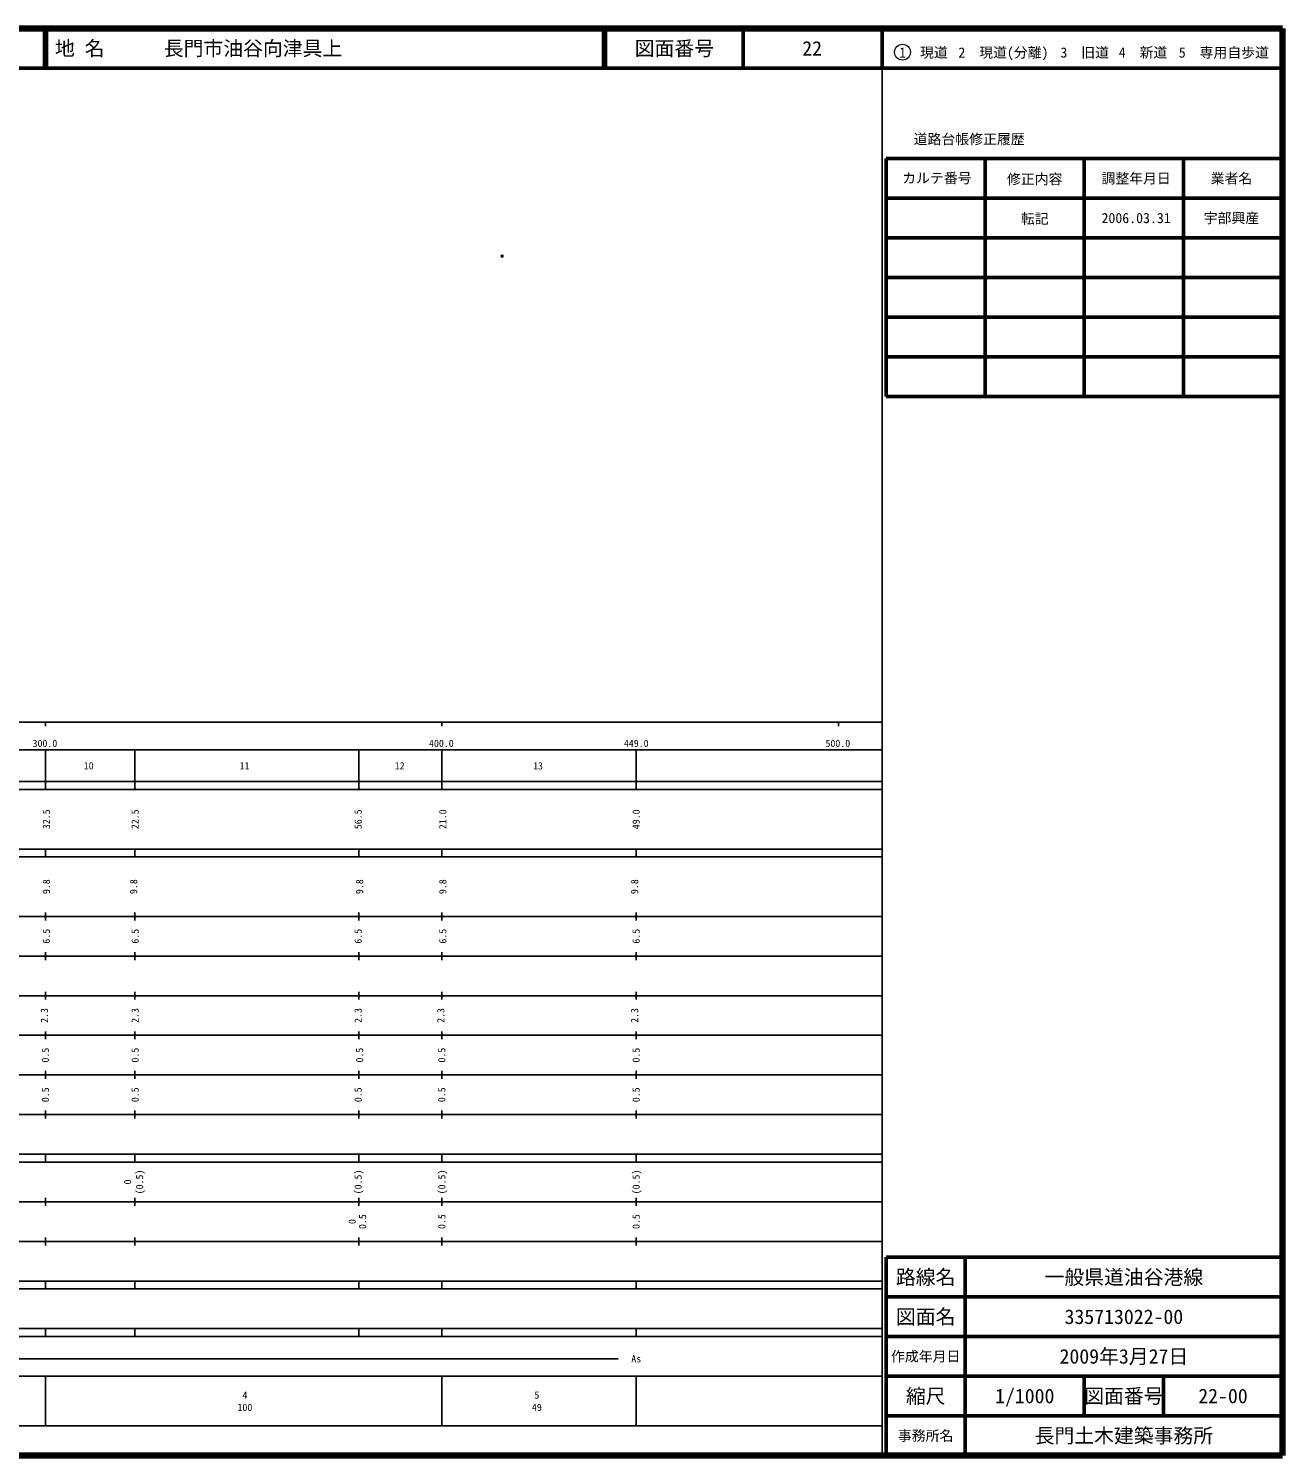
# Model space of a CAD drawing. Units: millimetres on the paper. Extents: x 40 to 680, y 20 to 380.
# Drawn here: x 363.7 to 680, y 20 to 380 of the extents above; entities that cross this region are included whole.
import ezdxf
from ezdxf.enums import TextEntityAlignment as Align

# ---------------------------------------------------------------- set-up
doc = ezdxf.new("R2010")
doc.units = ezdxf.units.MM
doc.header["$PDMODE"] = 32
doc.header["$PDSIZE"] = 0.5
doc.layers.add('M-OTRS', color=6, linetype='Continuous')
for name, color, linetype, lineweight in [('M-TTL', 2, 'Continuous', 140), ('M-TTL-BAND', 7, 'Continuous', 25), ('M-TTL-FRAM', 2, 'Continuous', 50), ('M-TTL-LINE', 7, 'Continuous', 50), ('M-TTL-TXT', 7, 'Continuous', 13)]:
    doc.layers.add(name, color=color, linetype=linetype, lineweight=lineweight)
doc.styles.add('ＭＳ ゴシック', font='')
doc.styles.get('ＭＳ ゴシック').set_extended_font_data('MS Gothic')

msp = doc.modelspace()

# ---------------------------------------------------------------- linework, layer by layer
at = {"layer": 'M-OTRS'}
msp.add_point((483.149, 322.595), dxfattribs=at)
at = {"layer": 'M-TTL'}
for p, q in [((680, 380), (40, 380)), ((680, 20), (680, 380)), ((40, 20), (680, 20))]:
    msp.add_line(p, q, dxfattribs=at)
at = {"layer": 'M-TTL-BAND'}
for p, q in [((579, 20), (579, 370)), ((40, 205), (579, 205)), ((368, 205), (368, 204)), ((468, 205), (468, 204)), ((568, 205), (568, 204)), ((68, 198), (579, 198)), ((368, 198), (368, 188)), ((390.5, 198), (390.5, 188)), ((447, 198), (447, 188)), ((468, 198), (468, 188)), ((517, 198), (517, 188)), ((40, 190), (579, 190)), ((40, 188), (579, 188)), ((40, 173), (579, 173)), ((368, 171), (368, 173)), ((390.5, 173), (390.5, 171)), ((447, 173), (447, 171)), ((468, 171), (468, 173)), ((517, 173), (517, 171)), ((40, 171), (579, 171)), ((40, 156), (579, 156)), ((368, 155), (368, 157)), ((390.5, 157), (390.5, 155)), ((447, 157), (447, 155)), ((468, 155), (468, 157)), ((517, 157), (517, 155)), ((46, 146), (579, 146)), ((368, 145), (368, 147)), ((390.5, 147), (390.5, 145)), ((447, 147), (447, 145)), ((468, 145), (468, 147)), ((517, 147), (517, 145)), ((368, 135), (368, 137)), ((390.5, 137), (390.5, 135)), ((447, 137), (447, 135)), ((468, 135), (468, 137)), ((517, 137), (517, 135)), ((52, 136), (579, 136)), ((46, 126), (579, 126)), ((368, 125), (368, 127)), ((390.5, 127), (390.5, 125)), ((447, 127), (447, 125)), ((468, 125), (468, 127)), ((517, 127), (517, 125)), ((52, 116), (579, 116)), ((368, 115), (368, 117)), ((390.5, 117), (390.5, 115)), ((447, 117), (447, 115)), ((468, 115), (468, 117)), ((517, 117), (517, 115)), ((46, 106), (579, 106)), ((368, 105), (368, 107)), ((390.5, 107), (390.5, 105)), ((447, 107), (447, 105)), ((468, 105), (468, 107)), ((517, 107), (517, 105)), ((40, 96), (579, 96)), ((40, 94), (579, 94)), ((368, 94), (368, 96)), ((390.5, 96), (390.5, 94)), ((447, 96), (447, 94)), ((468, 94), (468, 96)), ((517, 96), (517, 94)), ((49, 84), (579, 84)), ((368, 83), (368, 85)), ((390.5, 85), (390.5, 83)), ((447, 85), (447, 83)), ((468, 83), (468, 85)), ((517, 85), (517, 83)), ((40, 74), (579, 74)), ((368, 73), (368, 75)), ((390.5, 75), (390.5, 73)), ((447, 75), (447, 73)), ((468, 73), (468, 75)), ((517, 75), (517, 73)), ((40, 64), (579, 64)), ((40, 62), (579, 62)), ((368, 62), (368, 64)), ((390.5, 64), (390.5, 62)), ((447, 64), (447, 62)), ((468, 62), (468, 64)), ((517, 64), (517, 62)), ((40, 52), (579, 52)), ((368, 50), (368, 52)), ((390.5, 52), (390.5, 50)), ((447, 52), (447, 50)), ((468, 50), (468, 52)), ((517, 52), (517, 50)), ((40, 50), (579, 50)), ((70.805, 44.406), (512.424, 44.406)), ((40, 40), (579, 40)), ((368, 40), (368, 27.5)), ((468, 40), (468, 27.5)), ((517, 40), (517, 27.5)), ((68, 27.5), (579, 27.5))]:
    msp.add_line(p, q, dxfattribs=at)
at = {"layer": 'M-TTL-FRAM'}
for p, q in [((580, 347.197), (580, 287.197)), ((580, 347.197), (680, 347.197)), ((580, 287.197), (680, 287.197)), ((680, 70), (580, 70)), ((580, 70), (580, 20))]:
    msp.add_line(p, q, dxfattribs=at)
at = {"layer": 'M-TTL-LINE'}
for p, q in [((367.75, 380), (367.75, 370)), ((368.25, 380), (368.25, 370)), ((508.747, 380), (508.747, 370)), ((509.247, 380), (509.247, 370)), ((543.997, 380), (543.997, 370)), ((579, 380), (579, 370)), ((40, 370), (680, 370)), ((605, 347.197), (605, 287.197)), ((630, 347.197), (630, 287.197)), ((655, 347.197), (655, 287.197)), ((580, 337.197), (680, 337.197)), ((580, 327.197), (680, 327.197)), ((580, 317.197), (680, 317.197)), ((580, 307.197), (680, 307.197)), ((580, 297.197), (680, 297.197)), ((600, 70), (600, 20)), ((680, 60), (580, 60)), ((680, 50), (580, 50)), ((680, 40), (580, 40)), ((630, 40), (630, 30)), ((650, 40), (650, 30)), ((680, 30), (580, 30))]:
    msp.add_line(p, q, dxfattribs=at)
at = {"layer": 'M-TTL-TXT'}
msp.add_circle((584.147, 374.034), 2, dxfattribs=at)

# ---------------------------------------------------------------- texts
at = {"layer": 'M-TTL-BAND', "style": 'ＭＳ ゴシック'}
for s, p in [('300.0', (367.844, 198.195)), ('400.0', (467.844, 198.195)), ('449.0', (517, 198.195)), ('500.0', (567.844, 198.195))]:
    msp.add_text(s, height=1.833, dxfattribs=at).set_placement(p, align=Align.BOTTOM_CENTER)
for s, p in [('10', (378.877, 194)), ('11', (418.195, 194)), ('12', (457.322, 194)), ('13', (492.236, 194)), ('As', (517, 44.406)), ('4', (418.288, 35.238)), ('5', (491.923, 35.238)), ('100', (418.288, 32.131)), ('49', (491.923, 32.131))]:
    msp.add_text(s, height=1.833, dxfattribs=at).set_placement(p, align=Align.MIDDLE_CENTER)
for s, p in [('32.5', (368.19, 180.5)), ('22.5', (390.576, 180.5)), ('56.5', (446.828, 180.5)), ('21.0', (468.19, 180.5)), ('49.0', (516.956, 180.5)), ('9.8', (368.189, 163.5)), ('9.8', (390.201, 163.5)), ('9.8', (447.203, 163.5)), ('9.8', (468.189, 163.5)), ('9.8', (516.581, 163.5)), ('6.5', (368.189, 151)), ('6.5', (390.576, 151)), ('6.5', (446.828, 151)), ('6.5', (468.189, 151)), ('6.5', (516.956, 151)), ('2.3', (367.689, 131)), ('2.3', (390.576, 131)), ('2.3', (446.828, 131)), ('2.3', (467.689, 131)), ('2.3', (516.581, 131)), ('0.5', (367.939, 121)), ('0.5', (390.576, 121)), ('0.5', (447.203, 121)), ('0.5', (467.939, 121)), ('0.5', (516.956, 121)), ('0.5', (367.939, 111)), ('0.5', (390.576, 111)), ('0.5', (446.828, 111)), ('0.5', (467.939, 111)), ('0.5', (516.956, 111)), ('(0.5)', (391.701, 89)), ('(0.5)', (446.828, 89)), ('(0.5)', (467.956, 89)), ('(0.5)', (516.956, 89)), ('0', (388.701, 89)), ('0', (445.328, 79)), ('0.5', (447.953, 79)), ('0.5', (467.956, 79)), ('0.5', (516.956, 79))]:
    msp.add_text(s, height=1.833, rotation=90, dxfattribs=at).set_placement(p, align=Align.MIDDLE_CENTER)
at = {"layer": 'M-TTL-TXT', "style": 'ＭＳ ゴシック'}
msp.add_text('地 名      長門市油谷向津具上', height=3.666, dxfattribs=at).set_placement((370.38, 375), align=Align.MIDDLE_LEFT)
for s, height, p in [('図面番号', 3.666, (526.622, 375)), ('22', 3.666, (561.372, 375)), ('1\u3000現道', 2.566, (589.448, 373.958)), ('2\u3000現道(分離)', 2.566, (609.619, 373.958)), ('3\u3000旧道', 2.566, (630.121, 373.958)), ('4\u3000新道', 2.566, (644.824, 373.958)), ('5\u3000専用自歩道', 2.566, (665.228, 373.958)), ('道路台帳修正履歴', 2.566, (600.968, 352.113)), ('カルテ番号', 2.566, (592.839, 342.277)), ('修正内容', 2.566, (617.509, 342.023)), ('調整年月日', 2.566, (643.089, 342.197)), ('業者名', 2.566, (667.134, 342.197)), ('転記', 2.566, (617.509, 332.023)), ('2006.03.31', 2.566, (643.089, 332.197)), ('宇部興産', 2.566, (667.134, 332.197)), ('路線名', 3.666, (590, 65)), ('一般県道油谷港線', 3.666, (640, 65)), ('図面名', 3.666, (590, 55)), ('335713022-00', 3.666, (640, 55)), ('2009年3月27日', 3.666, (640, 45)), ('作成年月日', 2.566, (590, 45)), ('縮尺', 3.666, (590, 35)), ('1/1000', 3.666, (615, 35)), ('図面番号', 3.666, (640, 35)), ('22-00', 3.666, (665, 35)), ('事務所名', 2.566, (590, 25)), ('長門土木建築事務所', 3.666, (640, 25))]:
    msp.add_text(s, height=height, dxfattribs=at).set_placement(p, align=Align.MIDDLE_CENTER)

doc.saveas('drawing.dxf')
